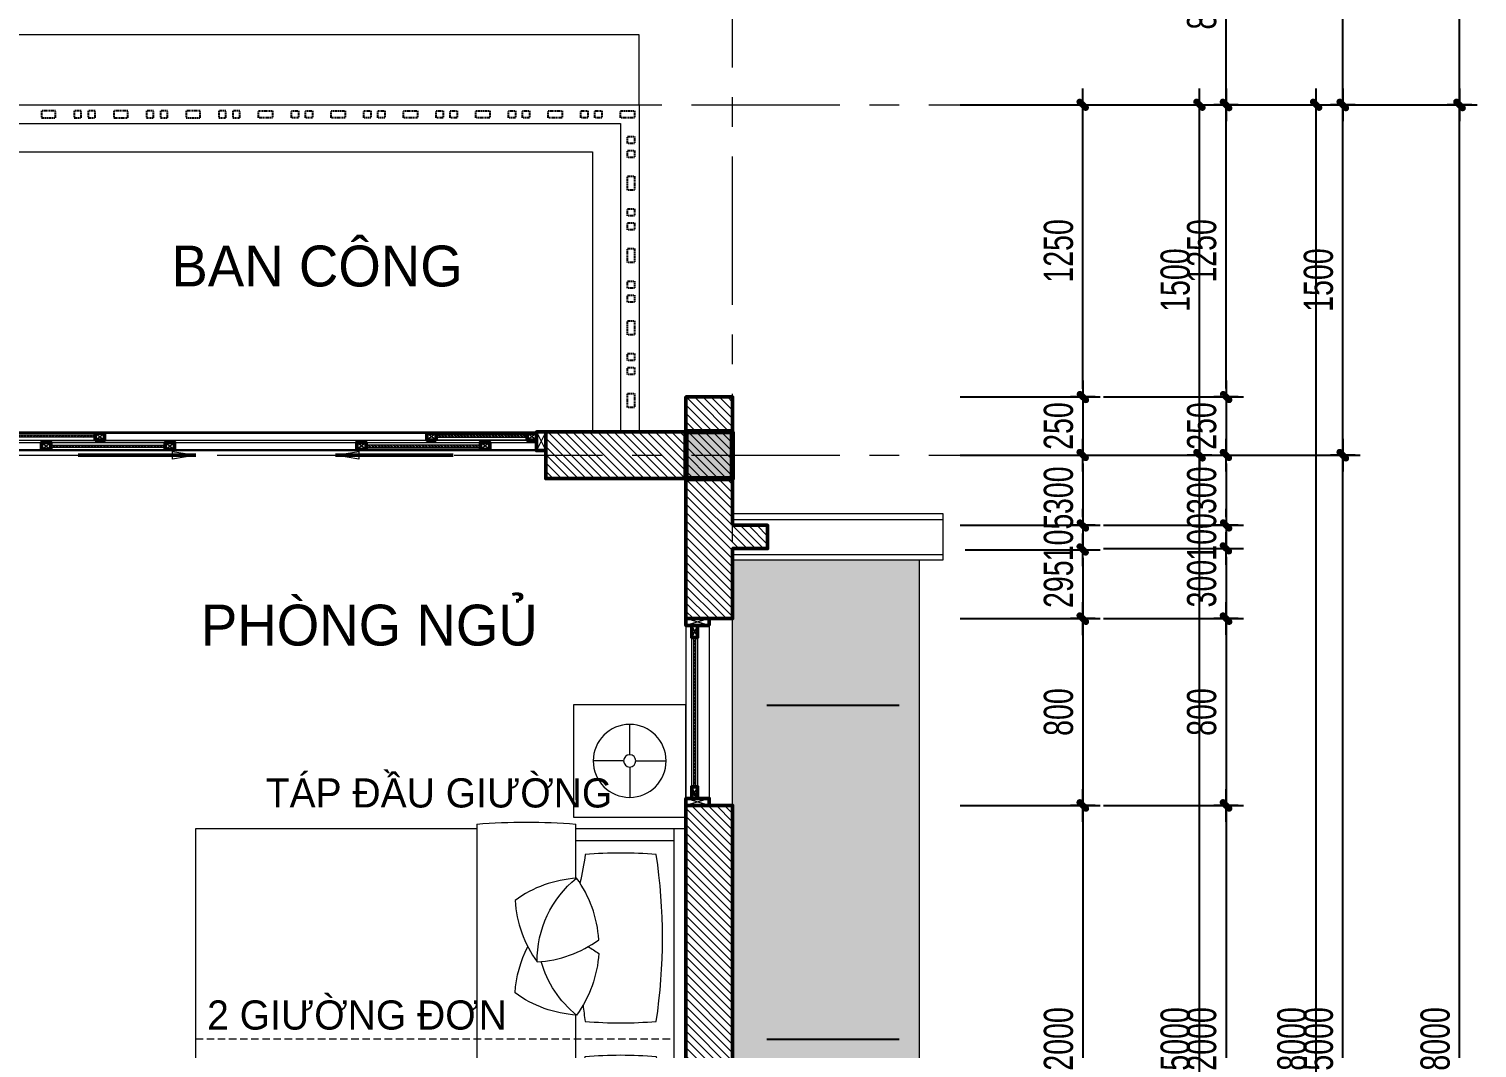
# Model space of a CAD drawing. Header units: inches. Extents: x 88947 to 296847, y 35049 to 161062.
# Drawn here: x 195134 to 201336, y 67668 to 72032 of the extents above; entities that cross this region are included whole.
import ezdxf
from ezdxf.enums import TextEntityAlignment as Align

# ---------------------------------------------------------------- set-up
doc = ezdxf.new("R2010")
doc.units = ezdxf.units.IN
doc.header["$MEASUREMENT"] = 0
doc.header["$PDMODE"] = 1
for name, pattern in [('ACAD_ISO03W100', [30, 12, -18]), ('CENTER', [50.8, 31.75, -6.35, 6.35, -6.35]), ('DASHED2', [9.525, 6.35, -3.175]), ('HIDDEN', [0.375, 0.25, -0.125])]:
    doc.linetypes.add(name, pattern=pattern)
for name, color, linetype, lineweight in [('A-Dims', 145, 'Continuous', 25), ('A-Text', 30, 'Continuous', 9), ('CUA', 42, 'Continuous', 20), ('DIM', 7, 'Continuous', 25), ('HACTH', 8, 'Continuous', 5), ('HATCH', 8, 'Continuous', 5), ('KHUNG 1', 6, 'Continuous', 70), ('mb$0$CUA', 42, 'Continuous', 20), ('mb$0$HATCH', 69, 'Continuous', 15), ('mb$0$net cat', 51, 'Continuous', 50), ('mb$0$net manh', 251, 'Continuous', 5), ('netthay', 254, 'Continuous', 25), ('THAY', 3, 'Continuous', 18), ('TRUC', 252, 'ACAD_ISO03W100', 13), ('TUONG', 4, 'Continuous', 50), ('vdung', 56, 'Continuous', 9)]:
    doc.layers.add(name, color=color, linetype=linetype, lineweight=lineweight)
doc.layers.add('text', color=2, linetype='Continuous')
doc.styles.add('FRANKO', font='VFRANKO.TTF')
doc.styles.add('VNI-HELVE-CONDENSE', font='VNARIAL.TTF', dxfattribs={"width": 0.7})
doc.dimstyles.new('TAS-100', dxfattribs={"dimscale": 50, "dimtxt": 2.5, "dimasz": 0.7, "dimexe": 1.5, "dimexo": 1.5, "dimgap": 0.8, "dimtad": 1, "dimdec": 0, "dimzin": 3, "dimdsep": 46, "dimtxsty": 'VNI-HELVE-CONDENSE', "dimblk": 'TICK', "dimcen": 2.5, "dimclrt": 71, "dimazin": 2, "dimtfac": 0.75, "dimtdec": 0, "dimtix": 1, "dimtmove": 2, "dimatfit": 2, "dimldrblk": 'TICK123', "dimfxl": 1.5, "dimtolj": 1, "dimtzin": 0, "dimarcsym": 0})
doc.dimstyles.new('TL 100', dxfattribs={"dimscale": 100, "dimtxt": 1.25, "dimasz": 0.5, "dimexe": 1, "dimexo": 1, "dimgap": 0.5, "dimtad": 1, "dimdec": 0, "dimzin": 3, "dimdsep": 46, "dimtxsty": 'VNI-HELVE-CONDENSE', "dimblk": 'DOT', "dimcen": 2, "dimclrt": 7, "dimazin": 2, "dimtfac": 0.75, "dimtdec": 0, "dimtix": 1, "dimtmove": 2, "dimatfit": 2, "dimfxl": 1.5, "dimtolj": 1, "dimtzin": 0, "dimarcsym": 0})
doc.dimstyles.new('TL100', dxfattribs={"dimscale": 0, "dimtxt": 250, "dimasz": 200, "dimexe": 100, "dimexo": 100, "dimgap": 100, "dimtad": 1, "dimdec": 0, "dimzin": 0, "dimdsep": 46, "dimtxsty": 'VNI-HELVE-CONDENSE', "dimblk": 'ARCHTICK', "dimcen": -6, "dimdle": 10, "dimclrd": 253, "dimclre": 256, "dimclrt": 256, "dimadec": 0, "dimazin": 0, "dimtfac": 0.005, "dimtdec": 0, "dimtix": 1, "dimtmove": 2, "dimatfit": 3, "dimldrblk": 'CLOSEDBLANK', "dimfxl": 1, "dimtolj": 1, "dimtzin": 0, "dimlwd": -1, "dimarcsym": 0})

# ---------------------------------------------------------------- blocks, each defined once
blk = doc.blocks.new('TICK')
at = {"layer": 'A-Dims', "color": 1}
for p, q in [((-2, 0), (2, 0)), ((0, 1.5), (0, -1.5))]:
    blk.add_line(p, q, dxfattribs=at)
at = {"layer": 'A-Dims', "color": 1, "const_width": 0.788}
blk.add_lwpolyline([(-0.33, -0.35), (0.38, 0.38)], dxfattribs=at)
at = {"layer": 'A-Dims', "color": 1, "const_width": 0.394}
for points in [[(0.24, 0.52, -0.414214), (0.52, 0.52, -1)], [(0.52, 0.52, -0.414214), (0.52, 0.24, -1)], [(-0.47, -0.21, 0.414214), (-0.47, -0.49, 1)], [(-0.47, -0.49, 0.414214), (-0.19, -0.49, 1)]]:
    blk.add_lwpolyline(points, format="xyb", dxfattribs=at)
blk = doc.blocks.new('*D355')
at = {"layer": 'Defpoints', "color": 0}
for p in [(199047.7, 70206.8), (200147.7, 70206.8), (199047.7, 65206.8)]:
    blk.add_point(p, dxfattribs=at)
at = {"layer": 'DIM', "color": 0, "lineweight": -2}
for p, q in [((199122.7, 70206.8), (200222.7, 70206.8)), ((200147.7, 65241.8), (200147.7, 70171.8)), ((199122.7, 65206.8), (200222.7, 65206.8))]:
    blk.add_line(p, q, dxfattribs=at)
at = {"layer": 'DIM', "color": 0, "lineweight": -2, "xscale": 35, "yscale": 35, "zscale": 35}
for p, rotation in [((200147.7, 70206.8), 90), ((200147.7, 65206.8), 270)]:
    blk.add_blockref('TICK', p, dxfattribs=dict(at, rotation=rotation))
at = {"layer": 'DIM', "color": 71, "insert": (200044, 67706.8), "char_height": 125, "attachment_point": 5, "rotation": 90, "style": 'VNI-HELVE-CONDENSE'}
blk.add_mtext('\\A1;5000', dxfattribs=at)
blk = doc.blocks.new('TICK123')
at = {"layer": 'A-Dims', "color": 1}
blk.add_lwpolyline([(0.05, 0, 0, 0.84, 0), (-2.11, 0, 8.4, 8.4, 0)], format="xyseb", dxfattribs=at)
blk = doc.blocks.new('*D356')
at = {"layer": 'Defpoints', "color": 0}
for p in [(199047.7, 71706.8), (200147.7, 71706.8), (199047.7, 70206.8)]:
    blk.add_point(p, dxfattribs=at)
at = {"layer": 'DIM', "color": 0, "lineweight": -2}
for p, q in [((199122.7, 71706.8), (200222.7, 71706.8)), ((200147.7, 70241.8), (200147.7, 71671.8)), ((199122.7, 70206.8), (200222.7, 70206.8))]:
    blk.add_line(p, q, dxfattribs=at)
at = {"layer": 'DIM', "color": 0, "lineweight": -2, "xscale": 35, "yscale": 35, "zscale": 35}
for p, rotation in [((200147.7, 71706.8), 90), ((200147.7, 70206.8), 270)]:
    blk.add_blockref('TICK', p, dxfattribs=dict(at, rotation=rotation))
at = {"layer": 'DIM', "color": 71, "insert": (200044, 70956.8), "char_height": 125, "attachment_point": 5, "rotation": 90, "style": 'VNI-HELVE-CONDENSE'}
blk.add_mtext('\\A1;1500', dxfattribs=at)
blk = doc.blocks.new('*D357')
at = {"layer": 'Defpoints', "color": 0}
for p in [(199047.7, 71706.8), (200647.7, 71706.8), (199047.7, 63706.8)]:
    blk.add_point(p, dxfattribs=at)
at = {"layer": 'DIM', "color": 0, "lineweight": -2}
for p, q in [((199122.7, 71706.8), (200722.7, 71706.8)), ((200647.7, 63741.8), (200647.7, 71671.8)), ((199122.7, 63706.8), (200722.7, 63706.8))]:
    blk.add_line(p, q, dxfattribs=at)
at = {"layer": 'DIM', "color": 0, "lineweight": -2, "xscale": 35, "yscale": 35, "zscale": 35}
for p, rotation in [((200647.7, 71706.8), 90), ((200647.7, 63706.8), 270)]:
    blk.add_blockref('TICK', p, dxfattribs=dict(at, rotation=rotation))
at = {"layer": 'DIM', "color": 71, "insert": (200544, 67706.8), "char_height": 125, "attachment_point": 5, "rotation": 90, "style": 'VNI-HELVE-CONDENSE'}
blk.add_mtext('\\A1;8000', dxfattribs=at)
blk = doc.blocks.new('*D358')
at = {"layer": 'Defpoints', "color": 0}
for p in [(199047.7, 71706.8), (199647.7, 71706.8), (199047.7, 70456.8)]:
    blk.add_point(p, dxfattribs=at)
at = {"layer": 'DIM', "color": 0, "lineweight": -2}
for p, q in [((199122.7, 71706.8), (199722.7, 71706.8)), ((199647.7, 70491.8), (199647.7, 71671.8)), ((199122.7, 70456.8), (199722.7, 70456.8))]:
    blk.add_line(p, q, dxfattribs=at)
at = {"layer": 'DIM', "color": 0, "lineweight": -2, "xscale": 35, "yscale": 35, "zscale": 35}
for p, rotation in [((199647.7, 71706.8), 90), ((199647.7, 70456.8), 270)]:
    blk.add_blockref('TICK', p, dxfattribs=dict(at, rotation=rotation))
at = {"layer": 'DIM', "color": 71, "insert": (199544, 71081.8), "char_height": 125, "attachment_point": 5, "rotation": 90, "style": 'VNI-HELVE-CONDENSE'}
blk.add_mtext('\\A1;1250', dxfattribs=at)
blk = doc.blocks.new('*D359')
at = {"layer": 'Defpoints', "color": 0}
for p in [(199047.7, 70456.8), (199047.7, 70206.8), (199647.7, 70206.8)]:
    blk.add_point(p, dxfattribs=at)
at = {"layer": 'DIM', "color": 0, "lineweight": -2}
for p, q in [((199647.7, 70491.8), (199647.7, 70526.8)), ((199122.7, 70456.8), (199722.7, 70456.8)), ((199647.7, 70456.8), (199647.7, 70206.8)), ((199122.7, 70206.8), (199722.7, 70206.8)), ((199647.7, 70171.8), (199647.7, 70136.8))]:
    blk.add_line(p, q, dxfattribs=at)
at = {"layer": 'DIM', "color": 0, "lineweight": -2, "xscale": 35, "yscale": 35, "zscale": 35}
for p, rotation in [((199647.7, 70456.8), 270), ((199647.7, 70206.8), 90)]:
    blk.add_blockref('TICK', p, dxfattribs=dict(at, rotation=rotation))
at = {"layer": 'DIM', "color": 71, "insert": (199544, 70331.8), "char_height": 125, "attachment_point": 5, "rotation": 90, "style": 'VNI-HELVE-CONDENSE'}
blk.add_mtext('\\A1;250', dxfattribs=at)
blk = doc.blocks.new('*D360')
at = {"layer": 'Defpoints', "color": 0}
for p in [(199047.7, 70206.8), (199047.7, 69906.8), (199647.7, 69906.8)]:
    blk.add_point(p, dxfattribs=at)
at = {"layer": 'DIM', "color": 0, "lineweight": -2}
for p, q in [((199122.7, 70206.8), (199722.7, 70206.8)), ((199647.7, 70171.8), (199647.7, 69941.8)), ((199122.7, 69906.8), (199722.7, 69906.8))]:
    blk.add_line(p, q, dxfattribs=at)
at = {"layer": 'DIM', "color": 0, "lineweight": -2, "xscale": 35, "yscale": 35, "zscale": 35}
for p, rotation in [((199647.7, 70206.8), 90), ((199647.7, 69906.8), 270)]:
    blk.add_blockref('TICK', p, dxfattribs=dict(at, rotation=rotation))
at = {"layer": 'DIM', "color": 71, "insert": (199543.9, 70056.8), "char_height": 125, "attachment_point": 5, "rotation": 90, "style": 'VNI-HELVE-CONDENSE'}
blk.add_mtext('\\A1;300', dxfattribs=at)
blk = doc.blocks.new('*D361')
at = {"layer": 'Defpoints', "color": 0}
for p in [(199047.7, 69906.8), (199068.9, 69802.1), (199647.7, 69802.1)]:
    blk.add_point(p, dxfattribs=at)
at = {"layer": 'DIM', "color": 0, "lineweight": -2}
for p, q in [((199647.7, 69941.8), (199647.7, 69976.8)), ((199122.7, 69906.8), (199722.7, 69906.8)), ((199647.7, 69906.8), (199647.7, 69802.1)), ((199143.9, 69802.1), (199722.7, 69802.1)), ((199647.7, 69767.1), (199647.7, 69732.1))]:
    blk.add_line(p, q, dxfattribs=at)
at = {"layer": 'DIM', "color": 0, "lineweight": -2, "xscale": 35, "yscale": 35, "zscale": 35}
for p, rotation in [((199647.7, 69906.8), 270), ((199647.7, 69802.1), 90)]:
    blk.add_blockref('TICK', p, dxfattribs=dict(at, rotation=rotation))
at = {"layer": 'DIM', "color": 71, "insert": (199544, 69854.5), "char_height": 125, "attachment_point": 5, "rotation": 90, "style": 'VNI-HELVE-CONDENSE'}
blk.add_mtext('\\A1;105', dxfattribs=at)
blk = doc.blocks.new('*D362')
at = {"layer": 'Defpoints', "color": 0}
for p in [(199068.9, 69802.1), (199047.7, 69506.8), (199647.7, 69506.8)]:
    blk.add_point(p, dxfattribs=at)
at = {"layer": 'DIM', "color": 0, "lineweight": -2}
for p, q in [((199143.9, 69802.1), (199722.7, 69802.1)), ((199647.7, 69767.1), (199647.7, 69541.8)), ((199122.7, 69506.8), (199722.7, 69506.8))]:
    blk.add_line(p, q, dxfattribs=at)
at = {"layer": 'DIM', "color": 0, "lineweight": -2, "xscale": 35, "yscale": 35, "zscale": 35}
for p, rotation in [((199647.7, 69802.1), 90), ((199647.7, 69506.8), 270)]:
    blk.add_blockref('TICK', p, dxfattribs=dict(at, rotation=rotation))
at = {"layer": 'DIM', "color": 71, "insert": (199544, 69654.5), "char_height": 125, "attachment_point": 5, "rotation": 90, "style": 'VNI-HELVE-CONDENSE'}
blk.add_mtext('\\A1;295', dxfattribs=at)
blk = doc.blocks.new('*D363')
at = {"layer": 'Defpoints', "color": 0}
for p in [(199047.7, 69506.8), (199047.7, 68706.8), (199647.7, 68706.8)]:
    blk.add_point(p, dxfattribs=at)
at = {"layer": 'DIM', "color": 0, "lineweight": -2}
for p, q in [((199122.7, 69506.8), (199722.7, 69506.8)), ((199647.7, 69471.8), (199647.7, 68741.8)), ((199122.7, 68706.8), (199722.7, 68706.8))]:
    blk.add_line(p, q, dxfattribs=at)
at = {"layer": 'DIM', "color": 0, "lineweight": -2, "xscale": 35, "yscale": 35, "zscale": 35}
for p, rotation in [((199647.7, 69506.8), 90), ((199647.7, 68706.8), 270)]:
    blk.add_blockref('TICK', p, dxfattribs=dict(at, rotation=rotation))
at = {"layer": 'DIM', "color": 71, "insert": (199544, 69106.8), "char_height": 125, "attachment_point": 5, "rotation": 90, "style": 'VNI-HELVE-CONDENSE'}
blk.add_mtext('\\A1;800', dxfattribs=at)
blk = doc.blocks.new('*D364')
at = {"layer": 'Defpoints', "color": 0}
for p in [(199047.7, 68706.8), (199047.7, 66706.8), (199647.7, 66706.8)]:
    blk.add_point(p, dxfattribs=at)
at = {"layer": 'DIM', "color": 0, "lineweight": -2}
for p, q in [((199122.7, 68706.8), (199722.7, 68706.8)), ((199647.7, 68671.8), (199647.7, 66741.8)), ((199122.7, 66706.8), (199722.7, 66706.8))]:
    blk.add_line(p, q, dxfattribs=at)
at = {"layer": 'DIM', "color": 0, "lineweight": -2, "xscale": 35, "yscale": 35, "zscale": 35}
for p, rotation in [((199647.7, 68706.8), 90), ((199647.7, 66706.8), 270)]:
    blk.add_blockref('TICK', p, dxfattribs=dict(at, rotation=rotation))
at = {"layer": 'DIM', "color": 71, "insert": (199544, 67706.8), "char_height": 125, "attachment_point": 5, "rotation": 90, "style": 'VNI-HELVE-CONDENSE'}
blk.add_mtext('\\A1;2000', dxfattribs=at)
blk = doc.blocks.new('_Dot')
at = {"layer": 'netthay', "color": 0, "lineweight": -2}
blk.add_line((-0.5, 0), (-1, 0), dxfattribs=at)
at = {"layer": 'netthay', "color": 0, "const_width": 0.5}
blk.add_lwpolyline([(-0.25, 0, 1), (0.25, 0, 1)], format="xyb", close=True, dxfattribs=at)
blk = doc.blocks.new('_ArchTick')
at = {"color": 0, "linetype": 'ByBlock', "const_width": 0.15}
blk.add_lwpolyline([(-0.5, -0.5), (0.5, 0.5)], dxfattribs=at)
blk = doc.blocks.new('A$C1B5E3228')
at = {"layer": 'mb$0$HATCH'}
h = blk.add_hatch(dxfattribs=at)
h.set_pattern_fill('ANSI32', color=256, angle=-90, style=0)
h.set_pattern_definition([(135, (-32.5, -670), (-6.73519, -6.73519), []), (135, (-32.5, -665.51), (-6.73519, -6.73519), [])])
h.paths.add_polyline_path([(-42.5, -720), (-42.5, -80), (-32.5, -80), (-32.5, -720)])
at = {"layer": 'CUA'}
for points in [[(-100, 0), (-100, -800)], [(0, 0), (0, -800)], [(0, 0), (0, -800)]]:
    blk.add_lwpolyline(points, dxfattribs=at)
at = {"layer": 'HATCH', "linetype": 'DASHED2', "ltscale": 2}
blk.add_lwpolyline([(-32.3, -752.3), (-50, -770)], dxfattribs=at)
at = {"layer": 'mb$0$CUA'}
for points in [[(-25, -30), (-50, -30), (-50, -720), (-25, -720)], [(-42.5, -720), (-42.5, -80), (-32.5, -80), (-32.5, -720)]]:
    blk.add_lwpolyline(points, close=True, dxfattribs=at)
at = {"layer": 'mb$0$net cat'}
for points in [[(-100, -30), (0, -30), (0, 0), (-100, 0)], [(-25, -30), (-50, -30), (-50, -80), (-25, -80)], [(-25, -770), (-50, -770), (-50, -720), (-25, -720)], [(-100, -800), (0, -800), (0, -770), (-100, -770)]]:
    blk.add_lwpolyline(points, close=True, dxfattribs=at)
at = {"layer": 'mb$0$net manh'}
for points in [[(-100, -30), (0, 0)], [(-100, 0), (0, -30)], [(-50, -30), (-25, -80)], [(-25, -30), (-50, -80)], [(-50, -770), (-25, -720)], [(-25, -770), (-50, -720)], [(-100, -800), (0, -770)], [(-100, -770), (0, -800)]]:
    blk.add_lwpolyline(points, dxfattribs=at)
blk = doc.blocks.new('MMMMMM')
at = {"ltscale": 5}
for p, q in [((-1420, 2546.3), (-1420, 2064.8)), ((-938.6, 2546.3), (-1420, 2546.3)), ((-938.6, 2064.8), (-938.6, 2546.3)), ((961.4, 2064.8), (961.4, 2546.3)), ((961.4, 2546.3), (1442.9, 2546.3)), ((1442.9, 2546.3), (1442.9, 2064.8)), ((-1179.3, 2331.6), (-1179.3, 2461.7)), ((1202.1, 2331.6), (1202.1, 2461.7)), ((-1205.4, 2305.5), (-1335.5, 2305.5)), ((-1153.2, 2305.5), (-1023.1, 2305.5)), ((1176, 2305.5), (1045.9, 2305.5)), ((1228.2, 2305.5), (1358.3, 2305.5)), ((-1179.3, 2279.4), (-1179.3, 2149.3)), ((1202.1, 2279.4), (1202.1, 2149.3)), ((-1420, 2064.8), (-938.6, 2064.8)), ((1442.9, 2064.8), (961.4, 2064.8))]:
    blk.add_line(p, q, dxfattribs=at)
for p, q in [((-888.6, 2074.8), (-888.6, 2546.3)), ((-888.6, 2546.3), (911.4, 2546.3)), ((911.4, 2546.3), (911.4, 2074.8)), ((-888.6, 2496.3), (911.4, 2496.3)), ((-838.6, 2074.8), (-838.6, 2496.3)), ((861.4, 2074.8), (861.4, 2496.3)), ((-888.6, 446.3), (-888.6, 1650.4)), ((911.4, 1650.4), (911.4, 446.3)), ((911.4, 446.3), (-888.6, 446.3))]:
    blk.add_line(p, q)
at = {"linetype": 'DASHED2', "ltscale": 5}
blk.add_lwpolyline([(11.4, 446.3), (11.4, 2496.3)], dxfattribs=at)
for points in [[(-63.6, 2114.8, 0.041427), (-63.6, 2419.4, 0.073603), (-778.5, 2419.4, 0.041427), (-778.5, 2114.8, 0.073603)], [(604.8, 1814.6, -0.142857), (341.3, 1909.5, -0.142857), (436.2, 2173, -0.142857), (699.7, 2078.1, -0.142857)]]:
    blk.add_lwpolyline(points, format="xyb", close=True)
for points in [[(155.8, 2105.5, -0.007164), (86.5, 2114.8, -0.041427), (86.5, 2419.4, -0.073603), (801.4, 2419.4, -0.041427), (801.4, 2114.8, 0.022866), (678.6, 2092.6, -0.004984)], [(406.7, 2127.5, 0.027122), (377.3, 2173, 0.142857), (113.8, 2078.1, 0.142857), (208.7, 1814.6, 0.103805), (406.7, 1869.2, 0.103805)]]:
    blk.add_lwpolyline(points, format="xyb")
for points in [[(-910.3, 2074.8), (114, 2074.8)], [(699.5, 2074.8), (931.7, 2074.8)], [(931.7, 1650.4), (-910.3, 1650.4)]]:
    blk.add_lwpolyline(points)
at = {"ltscale": 5}
for centre, radius in [((-1179.3, 2305.5), 156.2), ((1202.1, 2305.5), 156.2), ((-1179.3, 2305.5), 26.1), ((1202.1, 2305.5), 26.1)]:
    blk.add_circle(centre, radius, dxfattribs=at)
for centre, radius, start, end in [((1815.8, 1862.6), 2734.4, 175.54819, 184.45181), ((464.1, 2357.6), 448.1, 218.59084, 254.27888), ((349.4, 2357.6), 448.1, 268.96603, 321.40916), ((-1794.4, 1862.6), 2734.4, 355.54819, 4.45181)]:
    blk.add_arc(centre, radius, start, end)
blk = doc.blocks.new('*D3116')
at = {"layer": 'Defpoints', "color": 0}
for p in [(13450, -24452.1), (14550, -24452.1), (13450, -29452.1)]:
    blk.add_point(p, dxfattribs=at)
at = {"layer": 'DIM', "color": 0, "lineweight": -2}
for p, q in [((13525, -24452.1), (14625, -24452.1)), ((14550, -29417.1), (14550, -24487.1)), ((13525, -29452.1), (14625, -29452.1))]:
    blk.add_line(p, q, dxfattribs=at)
at = {"layer": 'DIM', "color": 0, "lineweight": -2, "xscale": 35, "yscale": 35, "zscale": 35}
for p, rotation in [((14550, -24452.1), 90), ((14550, -29452.1), 270)]:
    blk.add_blockref('TICK', p, dxfattribs=dict(at, rotation=rotation))
at = {"layer": 'DIM', "color": 71, "insert": (14446.2, -26952.1), "char_height": 125, "attachment_point": 5, "rotation": 90, "style": 'VNI-HELVE-CONDENSE'}
blk.add_mtext('\\A1;5000', dxfattribs=at)
blk = doc.blocks.new('*D3117')
at = {"layer": 'Defpoints', "color": 0}
for p in [(13450, -22952.1), (14550, -22952.1), (13450, -24452.1)]:
    blk.add_point(p, dxfattribs=at)
at = {"layer": 'DIM', "color": 0, "lineweight": -2}
for p, q in [((13525, -22952.1), (14625, -22952.1)), ((14550, -24417.1), (14550, -22987.1)), ((13525, -24452.1), (14625, -24452.1))]:
    blk.add_line(p, q, dxfattribs=at)
at = {"layer": 'DIM', "color": 0, "lineweight": -2, "xscale": 35, "yscale": 35, "zscale": 35}
for p, rotation in [((14550, -22952.1), 90), ((14550, -24452.1), 270)]:
    blk.add_blockref('TICK', p, dxfattribs=dict(at, rotation=rotation))
at = {"layer": 'DIM', "color": 71, "insert": (14446.2, -23702.1), "char_height": 125, "attachment_point": 5, "rotation": 90, "style": 'VNI-HELVE-CONDENSE'}
blk.add_mtext('\\A1;1500', dxfattribs=at)
blk = doc.blocks.new('*D3118')
at = {"layer": 'Defpoints', "color": 0}
for p in [(13450, -22952.1), (15050, -22952.1), (13450, -30952.1)]:
    blk.add_point(p, dxfattribs=at)
at = {"layer": 'DIM', "color": 0, "lineweight": -2}
for p, q in [((13525, -22952.1), (15125, -22952.1)), ((15050, -30917.1), (15050, -22987.1)), ((13525, -30952.1), (15125, -30952.1))]:
    blk.add_line(p, q, dxfattribs=at)
at = {"layer": 'DIM', "color": 0, "lineweight": -2, "xscale": 35, "yscale": 35, "zscale": 35}
for p, rotation in [((15050, -22952.1), 90), ((15050, -30952.1), 270)]:
    blk.add_blockref('TICK', p, dxfattribs=dict(at, rotation=rotation))
at = {"layer": 'DIM', "color": 71, "insert": (14946.2, -26952.1), "char_height": 125, "attachment_point": 5, "rotation": 90, "style": 'VNI-HELVE-CONDENSE'}
blk.add_mtext('\\A1;8000', dxfattribs=at)
blk = doc.blocks.new('*D3119')
at = {"layer": 'Defpoints', "color": 0}
for p in [(13450, -22952.1), (14050, -22952.1), (13450, -24202.1)]:
    blk.add_point(p, dxfattribs=at)
at = {"layer": 'DIM', "color": 0, "lineweight": -2}
for p, q in [((13525, -22952.1), (14125, -22952.1)), ((14050, -24167.1), (14050, -22987.1)), ((13525, -24202.1), (14125, -24202.1))]:
    blk.add_line(p, q, dxfattribs=at)
at = {"layer": 'DIM', "color": 0, "lineweight": -2, "xscale": 35, "yscale": 35, "zscale": 35}
for p, rotation in [((14050, -22952.1), 90), ((14050, -24202.1), 270)]:
    blk.add_blockref('TICK', p, dxfattribs=dict(at, rotation=rotation))
at = {"layer": 'DIM', "color": 71, "insert": (13946.2, -23577.1), "char_height": 125, "attachment_point": 5, "rotation": 90, "style": 'VNI-HELVE-CONDENSE'}
blk.add_mtext('\\A1;1250', dxfattribs=at)
blk = doc.blocks.new('*D3120')
at = {"layer": 'Defpoints', "color": 0}
for p in [(13450, -24202.1), (13450, -24452.1), (14050, -24452.1)]:
    blk.add_point(p, dxfattribs=at)
at = {"layer": 'DIM', "color": 0, "lineweight": -2}
for p, q in [((14050, -24167.1), (14050, -24132.1)), ((13525, -24202.1), (14125, -24202.1)), ((14050, -24202.1), (14050, -24452.1)), ((13525, -24452.1), (14125, -24452.1)), ((14050, -24487.1), (14050, -24522.1))]:
    blk.add_line(p, q, dxfattribs=at)
at = {"layer": 'DIM', "color": 0, "lineweight": -2, "xscale": 35, "yscale": 35, "zscale": 35}
for p, rotation in [((14050, -24202.1), 270), ((14050, -24452.1), 90)]:
    blk.add_blockref('TICK', p, dxfattribs=dict(at, rotation=rotation))
at = {"layer": 'DIM', "color": 71, "insert": (13946.2, -24327.1), "char_height": 125, "attachment_point": 5, "rotation": 90, "style": 'VNI-HELVE-CONDENSE'}
blk.add_mtext('\\A1;250', dxfattribs=at)
blk = doc.blocks.new('*D3121')
at = {"layer": 'Defpoints', "color": 0}
for p in [(13450, -24452.1), (13450, -24752.1), (14050, -24752.1)]:
    blk.add_point(p, dxfattribs=at)
at = {"layer": 'DIM', "color": 0, "lineweight": -2}
for p, q in [((13525, -24452.1), (14125, -24452.1)), ((14050, -24487.1), (14050, -24717.1)), ((13525, -24752.1), (14125, -24752.1))]:
    blk.add_line(p, q, dxfattribs=at)
at = {"layer": 'DIM', "color": 0, "lineweight": -2, "xscale": 35, "yscale": 35, "zscale": 35}
for p, rotation in [((14050, -24452.1), 90), ((14050, -24752.1), 270)]:
    blk.add_blockref('TICK', p, dxfattribs=dict(at, rotation=rotation))
at = {"layer": 'DIM', "color": 71, "insert": (13946.1, -24602.1), "char_height": 125, "attachment_point": 5, "rotation": 90, "style": 'VNI-HELVE-CONDENSE'}
blk.add_mtext('\\A1;300', dxfattribs=at)
blk = doc.blocks.new('*D3122')
at = {"layer": 'Defpoints', "color": 0}
for p in [(13450, -24752.1), (13450, -24852.1), (14050, -24852.1)]:
    blk.add_point(p, dxfattribs=at)
at = {"layer": 'DIM', "color": 0, "lineweight": -2}
for p, q in [((14050, -24717.1), (14050, -24682.1)), ((13525, -24752.1), (14125, -24752.1)), ((14050, -24752.1), (14050, -24852.1)), ((13525, -24852.1), (14125, -24852.1)), ((14050, -24887.1), (14050, -24922.1))]:
    blk.add_line(p, q, dxfattribs=at)
at = {"layer": 'DIM', "color": 0, "lineweight": -2, "xscale": 35, "yscale": 35, "zscale": 35}
for p, rotation in [((14050, -24752.1), 270), ((14050, -24852.1), 90)]:
    blk.add_blockref('TICK', p, dxfattribs=dict(at, rotation=rotation))
at = {"layer": 'DIM', "color": 71, "insert": (13946.2, -24802.1), "char_height": 125, "attachment_point": 5, "rotation": 90, "style": 'VNI-HELVE-CONDENSE'}
blk.add_mtext('\\A1;100', dxfattribs=at)
blk = doc.blocks.new('*D3123')
at = {"layer": 'Defpoints', "color": 0}
for p in [(13450, -24852.1), (13450, -25152.1), (14050, -25152.1)]:
    blk.add_point(p, dxfattribs=at)
at = {"layer": 'DIM', "color": 0, "lineweight": -2}
for p, q in [((13525, -24852.1), (14125, -24852.1)), ((14050, -24887.1), (14050, -25117.1)), ((13525, -25152.1), (14125, -25152.1))]:
    blk.add_line(p, q, dxfattribs=at)
at = {"layer": 'DIM', "color": 0, "lineweight": -2, "xscale": 35, "yscale": 35, "zscale": 35}
for p, rotation in [((14050, -24852.1), 90), ((14050, -25152.1), 270)]:
    blk.add_blockref('TICK', p, dxfattribs=dict(at, rotation=rotation))
at = {"layer": 'DIM', "color": 71, "insert": (13946.1, -25002.1), "char_height": 125, "attachment_point": 5, "rotation": 90, "style": 'VNI-HELVE-CONDENSE'}
blk.add_mtext('\\A1;300', dxfattribs=at)
blk = doc.blocks.new('*D3124')
at = {"layer": 'Defpoints', "color": 0}
for p in [(13450, -25152.1), (13450, -25952.1), (14050, -25952.1)]:
    blk.add_point(p, dxfattribs=at)
at = {"layer": 'DIM', "color": 0, "lineweight": -2}
for p, q in [((13525, -25152.1), (14125, -25152.1)), ((14050, -25187.1), (14050, -25917.1)), ((13525, -25952.1), (14125, -25952.1))]:
    blk.add_line(p, q, dxfattribs=at)
at = {"layer": 'DIM', "color": 0, "lineweight": -2, "xscale": 35, "yscale": 35, "zscale": 35}
for p, rotation in [((14050, -25152.1), 90), ((14050, -25952.1), 270)]:
    blk.add_blockref('TICK', p, dxfattribs=dict(at, rotation=rotation))
at = {"layer": 'DIM', "color": 71, "insert": (13946.2, -25552.1), "char_height": 125, "attachment_point": 5, "rotation": 90, "style": 'VNI-HELVE-CONDENSE'}
blk.add_mtext('\\A1;800', dxfattribs=at)
blk = doc.blocks.new('*D3125')
at = {"layer": 'Defpoints', "color": 0}
for p in [(13450, -25952.1), (13450, -27952.1), (14050, -27952.1)]:
    blk.add_point(p, dxfattribs=at)
at = {"layer": 'DIM', "color": 0, "lineweight": -2}
for p, q in [((13525, -25952.1), (14125, -25952.1)), ((14050, -25987.1), (14050, -27917.1)), ((13525, -27952.1), (14125, -27952.1))]:
    blk.add_line(p, q, dxfattribs=at)
at = {"layer": 'DIM', "color": 0, "lineweight": -2, "xscale": 35, "yscale": 35, "zscale": 35}
for p, rotation in [((14050, -25952.1), 90), ((14050, -27952.1), 270)]:
    blk.add_blockref('TICK', p, dxfattribs=dict(at, rotation=rotation))
at = {"layer": 'DIM', "color": 71, "insert": (13946.2, -26952.1), "char_height": 125, "attachment_point": 5, "rotation": 90, "style": 'VNI-HELVE-CONDENSE'}
blk.add_mtext('\\A1;2000', dxfattribs=at)
blk = doc.blocks.new('*D3201')
at = {"layer": 'Defpoints', "color": 0}
for p in [(13450, -22102.1), (14050, -22102.1), (13450, -22952.1)]:
    blk.add_point(p, dxfattribs=at)
at = {"layer": 'DIM', "color": 0, "lineweight": -2}
for p, q in [((13525, -22102.1), (14125, -22102.1)), ((14050, -22917.1), (14050, -22137.1)), ((13525, -22952.1), (14125, -22952.1))]:
    blk.add_line(p, q, dxfattribs=at)
at = {"layer": 'DIM', "color": 0, "lineweight": -2, "xscale": 35, "yscale": 35, "zscale": 35}
for p, rotation in [((14050, -22102.1), 90), ((14050, -22952.1), 270)]:
    blk.add_blockref('TICK', p, dxfattribs=dict(at, rotation=rotation))
at = {"layer": 'DIM', "color": 71, "insert": (13946.2, -22527.1), "char_height": 125, "attachment_point": 5, "rotation": 90, "style": 'VNI-HELVE-CONDENSE'}
blk.add_mtext('\\A1;850', dxfattribs=at)
blk = doc.blocks.new('*D3202')
at = {"layer": 'Defpoints', "color": 0}
for p in [(13450, -21002.1), (14550, -21002.1), (13450, -22952.1)]:
    blk.add_point(p, dxfattribs=at)
at = {"layer": 'DIM', "color": 0, "lineweight": -2}
for p, q in [((13525, -21002.1), (14625, -21002.1)), ((14550, -22917.1), (14550, -21037.1)), ((13525, -22952.1), (14625, -22952.1))]:
    blk.add_line(p, q, dxfattribs=at)
at = {"layer": 'DIM', "color": 0, "lineweight": -2, "xscale": 35, "yscale": 35, "zscale": 35}
for p, rotation in [((14550, -21002.1), 90), ((14550, -22952.1), 270)]:
    blk.add_blockref('TICK', p, dxfattribs=dict(at, rotation=rotation))
at = {"layer": 'DIM', "color": 71, "insert": (14446.2, -21977.1), "char_height": 125, "attachment_point": 5, "rotation": 90, "style": 'VNI-HELVE-CONDENSE'}
blk.add_mtext('\\A1;1950', dxfattribs=at)
blk = doc.blocks.new('*D3204')
at = {"layer": 'Defpoints', "color": 0}
for p in [(13950, -21002.1), (15050, -21002.1), (13950, -22952.1)]:
    blk.add_point(p, dxfattribs=at)
at = {"layer": 'DIM', "color": 0, "lineweight": -2}
for p, q in [((14025, -21002.1), (15125, -21002.1)), ((15050, -22917.1), (15050, -21037.1)), ((14025, -22952.1), (15125, -22952.1))]:
    blk.add_line(p, q, dxfattribs=at)
at = {"layer": 'DIM', "color": 0, "lineweight": -2, "xscale": 35, "yscale": 35, "zscale": 35}
for p, rotation in [((15050, -21002.1), 90), ((15050, -22952.1), 270)]:
    blk.add_blockref('TICK', p, dxfattribs=dict(at, rotation=rotation))
at = {"layer": 'DIM', "color": 71, "insert": (14946.2, -21977.1), "char_height": 125, "attachment_point": 5, "rotation": 90, "style": 'VNI-HELVE-CONDENSE'}
blk.add_mtext('\\A1;1950', dxfattribs=at)
blk = doc.blocks.new('A$C4CAE2080')
at = {"layer": 'mb$0$HATCH'}
h = blk.add_hatch(dxfattribs=at)
h.set_pattern_fill('ANSI32', color=256, angle=-180, style=0)
h.set_pattern_definition([(45, (-2810, -22.5), (-6.7352, 6.7352), []), (45, (-2805.51, -22.5), (-6.7352, 6.7352), [])])
h.paths.add_polyline_path([(-2720, -12.5), (-2330, -12.5), (-2330, -22.5), (-2720, -22.5)])
h = blk.add_hatch(dxfattribs=at)
h.set_pattern_fill('ANSI32', color=256, angle=-180, style=0)
h.set_pattern_definition([(45, (-2510, -67.5), (-6.7352, 6.7352), []), (45, (-2505.51, -67.5), (-6.7352, 6.7352), [])])
h.paths.add_polyline_path([(-2520, -57.5), (-2030, -57.5), (-2030, -67.5), (-2520, -67.5)])
h = blk.add_hatch(dxfattribs=at)
h.set_pattern_fill('ANSI32', color=256, angle=-180, style=0)
h.set_pattern_definition([(135, (-690, -67.5), (6.7352, 6.7352), []), (135, (-694.49, -67.5), (6.7352, 6.7352), [])])
h.paths.add_polyline_path([(-680, -57.5), (-1170, -57.5), (-1170, -67.5), (-680, -67.5)])
h = blk.add_hatch(dxfattribs=at)
h.set_pattern_fill('ANSI32', color=256, angle=-180, style=0)
h.set_pattern_definition([(135, (-390, -22.5), (6.7352, 6.7352), []), (135, (-394.49, -22.5), (6.7352, 6.7352), [])])
h.paths.add_polyline_path([(-480, -12.5), (-870, -12.5), (-870, -22.5), (-480, -22.5)])
at = {"layer": 'mb$0$CUA'}
for points in [[(-400, 0), (-2800, 0)], [(-440, -5), (-2760, -5)], [(-440, -35), (-2760, -35)], [(-440, -45), (-2760, -45)], [(-400, -80), (-2800, -80)], [(-440, -75), (-2760, -75)]]:
    blk.add_lwpolyline(points, dxfattribs=at)
for points in [[(-2290, -35), (-2290, -5), (-2720, -5), (-2720, -35)], [(-2720, -12.5), (-2330, -12.5), (-2330, -22.5), (-2720, -22.5)], [(-1990, -75), (-1990, -45), (-2520, -45), (-2520, -75)], [(-2520, -57.5), (-2030, -57.5), (-2030, -67.5), (-2520, -67.5)], [(-1210, -75), (-1210, -45), (-680, -45), (-680, -75)], [(-680, -57.5), (-1170, -57.5), (-1170, -67.5), (-680, -67.5)], [(-910, -35), (-910, -5), (-480, -5), (-480, -35)], [(-480, -12.5), (-870, -12.5), (-870, -22.5), (-480, -22.5)]]:
    blk.add_lwpolyline(points, close=True, dxfattribs=at)
at = {"layer": 'mb$0$net cat'}
for points in [[(-2800, 0), (-2800, -80), (-2760, -80), (-2760, 0)], [(-400, 0), (-400, -80), (-440, -80), (-440, 0)], [(-2760, -35), (-2760, -5), (-2720, -5), (-2720, -35)], [(-2560, -75), (-2560, -45), (-2520, -45), (-2520, -75)], [(-2330, -35), (-2330, -5), (-2290, -5), (-2290, -35)], [(-2030, -75), (-2030, -45), (-1990, -45), (-1990, -75)], [(-1170, -75), (-1170, -45), (-1210, -45), (-1210, -75)], [(-870, -35), (-870, -5), (-910, -5), (-910, -35)], [(-640, -75), (-640, -45), (-680, -45), (-680, -75)], [(-440, -35), (-440, -5), (-480, -5), (-480, -35)]]:
    blk.add_lwpolyline(points, close=True, dxfattribs=at)
at = {"layer": 'mb$0$net manh'}
for points in [[(-2800, 0), (-2760, -80)], [(-2760, 0), (-2800, -80)], [(-400, 0), (-440, -80)], [(-440, 0), (-400, -80)], [(-2760, -5), (-2720, -35)], [(-2760, -35), (-2720, -5)], [(-2560, -45), (-2520, -75)], [(-2560, -75), (-2520, -45)], [(-2330, -5), (-2290, -35)], [(-2330, -35), (-2290, -5)], [(-2030, -45), (-1990, -75)], [(-2030, -75), (-1990, -45)], [(-1170, -45), (-1210, -75)], [(-1170, -75), (-1210, -45)], [(-870, -5), (-910, -35)], [(-870, -35), (-910, -5)], [(-640, -45), (-680, -75)], [(-640, -75), (-680, -45)], [(-440, -5), (-480, -35)], [(-440, -35), (-480, -5)]]:
    blk.add_lwpolyline(points, dxfattribs=at)
at = {"layer": 'TUONG'}
for points in [[(-1899.3, -100), (-2403.7, -100)], [(-1300.7, -100), (-796.3, -100)]]:
    blk.add_leader(points, dimstyle='TL100', override={"dimscale": 1, "dimasz": 100, "dimtad": 0}, dxfattribs=at)
blk = doc.blocks.new('A$C4B9C0102')
at = {"layer": 'DIM'}
for base, p1, p2, picture, middle in [((14550, -21002.1), (13450, -22952.1), (13450, -21002.1), '*D3202', (14446.2, -21977.1)), ((15050, -21002.1), (13950, -22952.1), (13950, -21002.1), '*D3204', (14946.2, -21977.1)), ((14050, -22102.1), (13450, -22952.1), (13450, -22102.1), '*D3201', (13946.2, -22527.1)), ((14550, -22952.1), (13450, -24452.1), (13450, -22952.1), '*D3117', (14446.2, -23702.1)), ((15050, -22952.1), (13450, -30952.1), (13450, -22952.1), '*D3118', (14946.2, -26952.1)), ((14050, -22952.1), (13450, -24202.1), (13450, -22952.1), '*D3119', (13946.2, -23577.1)), ((14050, -24452.1), (13450, -24202.1), (13450, -24452.1), '*D3120', (13946.2, -24327.1)), ((14550, -24452.1), (13450, -29452.1), (13450, -24452.1), '*D3116', (14446.2, -26952.1)), ((14050, -24752.1), (13450, -24452.1), (13450, -24752.1), '*D3121', (13946.1, -24602.1)), ((14050, -24852.1), (13450, -24752.1), (13450, -24852.1), '*D3122', (13946.2, -24802.1)), ((14050, -25152.1), (13450, -24852.1), (13450, -25152.1), '*D3123', (13946.1, -25002.1)), ((14050, -25952.1), (13450, -25152.1), (13450, -25952.1), '*D3124', (13946.2, -25552.1)), ((14050, -27952.1), (13450, -25952.1), (13450, -27952.1), '*D3125', (13946.2, -26952.1))]:
    dim = blk.add_linear_dim(base=base, p1=p1, p2=p2, angle=90, dimstyle='TAS-100', dxfattribs=at)
    dim.commit()
    dim.dimension.update_dxf_attribs({"geometry": picture, "text_midpoint": middle})

msp = doc.modelspace()

# ---------------------------------------------------------------- hatches: boundary and pattern name
at = {"layer": 'HACTH'}
h = msp.add_hatch(dxfattribs=at)
h.set_pattern_fill('TILE_02', color=256, scale=100, angle=90, style=0, pattern_type=2)
h.set_pattern_definition([(90, (111957.75, 48618.47), (-100, 200), [25, -175]), (90, (111945.25, 48618.47), (-100, 200), [25, -75]), (90, (111932.75, 48718.47), (-100, 200), [25, -175]), (90, (111995.25, 48568.47), (-100, 200), [12.5, -100, 12.5, -75]), (135, (111970.25, 48580.97), (-100.00003, 6e-15), [17.6777, -265.165]), (135, (111932.75, 48568.47), (-100.00003, 6e-15), [12.63, -270.2127]), (135, (111920.25, 48568.47), (-100.00003, 6e-15), [15.15, -267.6927]), (225, (111920.25, 48693.47), (-100.00003, 6e-15), [15.15, -267.6927]), (225, (111932.75, 48693.47), (-100.00003, 6e-15), [12.63, -270.2127]), (225, (111970.25, 48680.97), (-100.00003, 6e-15), [17.6777, -265.165]), (116.56505, (111970.25, 48593.47), (-100, 4.5e-05), [27.9509, -195.6559]), (116.56505, (111957.75, 48593.47), (-100, 4.5e-05), [27.9509, -195.6559]), (116.56505, (111945.25, 48543.47), (-100, 4.5e-05), [27.9509, -195.6559]), (116.56505, (111932.75, 48543.47), (-100, 4.5e-05), [27.9509, -195.6559]), (153.43495, (111995.25, 48568.47), (-100, -4.5e-05), [27.9509, -419.2627]), (153.43495, (111995.25, 48580.97), (-100, -4.5e-05), [27.9509, -419.2627]), (206.56505, (111995.25, 48680.97), (-100, 4.5e-05), [27.9509, -419.2627]), (206.56505, (111995.25, 48693.47), (-100, 4.5e-05), [27.9509, -419.2627]), (243.43495, (111970.25, 48668.47), (-100, -4.5e-05), [27.9509, -195.6559]), (243.43495, (111957.75, 48668.47), (-100, -4.5e-05), [27.9509, -195.6559]), (243.43495, (111945.25, 48718.47), (-100, -4.5e-05), [27.9509, -195.6559]), (243.43495, (111932.75, 48718.47), (-100, -4.5e-05), [27.9509, -195.6559]), (172.874984, (111995.249, 48568.469), (-100.0000155, -2.54e-05), [100.7782, -1511.6733]), (187.125016, (111995.249, 48693.469), (-100.0000155, 2.54e-05), [100.7782, -1511.6733])])
h.paths.add_polyline_path([(198947.7, 69756.8), (198147.7, 69756.8), (198147.7, 65656.8), (198947.7, 65656.8)])
at = {"layer": 'HATCH'}
h = msp.add_hatch(dxfattribs=at)
h.set_pattern_fill('ANSI31', color=256, scale=200, style=0)
h.set_pattern_definition([(135, (198297.74, 69506.807), (17.67767, 17.67767), [])])
h.paths.add_polyline_path([(198147.7, 69906.8), (198147.7, 70456.8), (197947.7, 70456.8), (197947.7, 70306.8), (197347.7, 70306.8), (197347.7, 70106.8), (197947.7, 70106.8), (197947.7, 69506.8), (198147.7, 69506.8), (198147.7, 69806.8), (198297.7, 69806.8), (198297.7, 69906.8)])
h = msp.add_hatch(dxfattribs=at)
h.set_pattern_fill('ANSI31', color=256, scale=200, style=0)
h.set_pattern_definition([(135, (198147.74, 68106.807), (17.67767, 17.67767), [])])
h.paths.add_polyline_path([(198147.7, 66956.8), (198147.7, 66706.8), (197947.7, 66706.8), (197947.7, 68706.8), (198147.7, 68706.8), (198147.7, 67156.8)])

# ---------------------------------------------------------------- linework, layer by layer
at = {"layer": 'KHUNG 1'}
msp.add_lwpolyline([(198147.7, 70306.8), (197947.7, 70306.8), (197947.7, 70106.8), (198147.7, 70106.8)], close=True, dxfattribs=at)
msp.add_solid([(198147.7, 70106.8), (197947.7, 70106.8), (198147.7, 70306.8), (197947.7, 70306.8)], dxfattribs=at)
at = {"layer": 'netthay', "linetype": 'HIDDEN', "ltscale": 20}
for points in [[(195187.7, 71651.8), (195247.7, 71651.8), (195247.7, 71681.8), (195187.7, 71681.8)], [(195327.7, 71651.8), (195357.7, 71651.8), (195357.7, 71681.8), (195327.7, 71681.8)], [(195387.7, 71651.8), (195417.7, 71651.8), (195417.7, 71681.8), (195387.7, 71681.8)], [(195497.7, 71651.8), (195557.7, 71651.8), (195557.7, 71681.8), (195497.7, 71681.8)], [(195637.7, 71651.8), (195667.7, 71651.8), (195667.7, 71681.8), (195637.7, 71681.8)], [(195697.7, 71651.8), (195727.7, 71651.8), (195727.7, 71681.8), (195697.7, 71681.8)], [(195807.7, 71651.8), (195867.7, 71651.8), (195867.7, 71681.8), (195807.7, 71681.8)], [(195947.7, 71651.8), (195977.7, 71651.8), (195977.7, 71681.8), (195947.7, 71681.8)], [(196007.7, 71651.8), (196037.7, 71651.8), (196037.7, 71681.8), (196007.7, 71681.8)], [(196177.7, 71651.8), (196117.7, 71651.8), (196117.7, 71681.8), (196177.7, 71681.8)], [(196287.7, 71651.8), (196257.7, 71651.8), (196257.7, 71681.8), (196287.7, 71681.8)], [(196347.7, 71651.8), (196317.7, 71651.8), (196317.7, 71681.8), (196347.7, 71681.8)], [(196487.7, 71651.8), (196427.7, 71651.8), (196427.7, 71681.8), (196487.7, 71681.8)], [(196597.7, 71651.8), (196567.7, 71651.8), (196567.7, 71681.8), (196597.7, 71681.8)], [(196657.7, 71651.8), (196627.7, 71651.8), (196627.7, 71681.8), (196657.7, 71681.8)], [(196797.7, 71651.8), (196737.7, 71651.8), (196737.7, 71681.8), (196797.7, 71681.8)], [(196907.7, 71651.8), (196877.7, 71651.8), (196877.7, 71681.8), (196907.7, 71681.8)], [(196967.7, 71651.8), (196937.7, 71651.8), (196937.7, 71681.8), (196967.7, 71681.8)], [(197107.7, 71651.8), (197047.7, 71651.8), (197047.7, 71681.8), (197107.7, 71681.8)], [(197217.7, 71651.8), (197187.7, 71651.8), (197187.7, 71681.8), (197217.7, 71681.8)], [(197277.7, 71651.8), (197247.7, 71651.8), (197247.7, 71681.8), (197277.7, 71681.8)], [(197417.7, 71651.8), (197357.7, 71651.8), (197357.7, 71681.8), (197417.7, 71681.8)], [(197527.7, 71651.8), (197497.7, 71651.8), (197497.7, 71681.8), (197527.7, 71681.8)], [(197587.7, 71651.8), (197557.7, 71651.8), (197557.7, 71681.8), (197587.7, 71681.8)], [(197727.7, 71651.8), (197667.7, 71651.8), (197667.7, 71681.8), (197727.7, 71681.8)], [(197727.7, 71571.8), (197727.7, 71541.8), (197697.7, 71541.8), (197697.7, 71571.8)], [(197727.7, 71511.8), (197727.7, 71481.8), (197697.7, 71481.8), (197697.7, 71511.8)], [(197727.7, 71401.8), (197727.7, 71341.8), (197697.7, 71341.8), (197697.7, 71401.8)], [(197727.7, 71261.8), (197727.7, 71231.8), (197697.7, 71231.8), (197697.7, 71261.8)], [(197727.7, 71201.8), (197727.7, 71171.8), (197697.7, 71171.8), (197697.7, 71201.8)], [(197727.7, 71091.8), (197727.7, 71031.8), (197697.7, 71031.8), (197697.7, 71091.8)], [(197727.7, 70951.8), (197727.7, 70921.8), (197697.7, 70921.8), (197697.7, 70951.8)], [(197727.7, 70891.8), (197727.7, 70861.8), (197697.7, 70861.8), (197697.7, 70891.8)], [(197727.7, 70781.8), (197727.7, 70721.8), (197697.7, 70721.8), (197697.7, 70781.8)], [(197727.7, 70641.8), (197727.7, 70611.8), (197697.7, 70611.8), (197697.7, 70641.8)], [(197727.7, 70581.8), (197727.7, 70551.8), (197697.7, 70551.8), (197697.7, 70581.8)], [(197727.7, 70471.8), (197727.7, 70411.8), (197697.7, 70411.8), (197697.7, 70471.8)]]:
    msp.add_lwpolyline(points, close=True, dxfattribs=at)
at = {"layer": 'THAY'}
for points in [[(197747.7, 71706.8), (197747.7, 72006.8), (194547.7, 72006.8), (194547.7, 71706.8)], [(194547.7, 70306.8), (194547.7, 71706.8), (197747.7, 71706.8), (197747.7, 70306.8)], [(194627.7, 70306.8), (194627.7, 71626.8), (197667.7, 71626.8), (197667.7, 70306.8)], [(194747.7, 70306.8), (194747.7, 71506.8), (197547.7, 71506.8), (197547.7, 70306.8)], [(198147.7, 69956.8), (199047.7, 69956.8), (199047.7, 69756.8), (198147.7, 69756.8)], [(198147.7, 69931.8), (199047.7, 69931.8)], [(198147.7, 69781.8), (199047.7, 69781.8)], [(198947.7, 65656.8), (198947.7, 69756.8)]]:
    msp.add_lwpolyline(points, dxfattribs=at)
msp.add_lwpolyline([(197947.7, 68706.8), (198147.7, 68706.8), (198147.7, 69506.8), (197947.7, 69506.8)], close=True, dxfattribs=at)
at = {"layer": 'TRUC', "linetype": 'CENTER', "ltscale": 20}
for points in [[(198147.7, 61706.8), (198147.7, 74206.8)], [(183747.7, 71706.8), (200147.7, 71706.8)], [(183747.7, 70206.8), (200147.7, 70206.8)]]:
    msp.add_lwpolyline(points, dxfattribs=at)
at = {"layer": 'TUONG'}
for points in [[(198147.7, 69906.8), (198147.7, 70456.8), (197947.7, 70456.8), (197947.7, 70306.8), (197347.7, 70306.8), (197347.7, 70106.8), (197947.7, 70106.8), (197947.7, 69506.8), (198147.7, 69506.8), (198147.7, 69806.8), (198297.7, 69806.8), (198297.7, 69906.8), (198147.7, 69906.8)], [(198147.7, 66956.8), (198147.7, 66706.8), (197947.7, 66706.8), (197947.7, 68706.8), (198147.7, 68706.8), (198147.7, 67156.8), (198147.7, 67156.8), (198147.7, 66956.8), (198147.7, 66956.8)]]:
    msp.add_lwpolyline(points, dxfattribs=at)

# ---------------------------------------------------------------- block references
at = {"layer": 'DIM'}
msp.add_blockref('A$C4B9C0102', (186211.3, 94659), dxfattribs=at)
at = {"layer": 'HACTH', "xscale": -1}
for name, p in [('A$C4CAE2080', (194547.7, 70306.8)), ('A$C1B5E3228', (197947.7, 69506.8))]:
    msp.add_blockref(name, p, dxfattribs=at)
at = {"layer": 'vdung', "linetype": 'ByBlock', "xscale": -1, "rotation": 270}
msp.add_blockref('MMMMMM', (195401.5, 67695.4), dxfattribs=at)

# ---------------------------------------------------------------- texts
at = {"layer": 'A-Text', "style": 'FRANKO'}
for s, p in [('TAÙP ÑAÀU GIÖÔØNG', (196148.1, 68760.6)), ('2 GIÖÔØNG ÑÔN', (195897.1, 67809.3))]:
    msp.add_text(s, height=125, rotation=360, dxfattribs=at).set_placement(p, align=Align.MIDDLE_LEFT)
at = {"layer": 'text', "style": 'FRANKO'}
for s, p in [('BAN COÂNG', (195743.8, 70929.6)), ('PHOØNG NGUÛ', (195870.1, 69391.7))]:
    msp.add_text(s, height=175, dxfattribs=at).set_placement(p)

# ---------------------------------------------------------------- dimensions: what is measured, and where the dimension line sits
at = {"layer": 'DIM'}
for base, p1, p2, picture, middle in [((200147.7, 71706.8), (199047.7, 70206.8), (199047.7, 71706.8), '*D356', (200044, 70956.8)), ((200647.7, 71706.8), (199047.7, 63706.8), (199047.7, 71706.8), '*D357', (200544, 67706.8)), ((199647.7, 71706.8), (199047.7, 70456.8), (199047.7, 71706.8), '*D358', (199544, 71081.8)), ((199647.7, 70206.8), (199047.7, 70456.8), (199047.7, 70206.8), '*D359', (199544, 70331.8)), ((200147.7, 70206.8), (199047.7, 65206.8), (199047.7, 70206.8), '*D355', (200044, 67706.8)), ((199647.7, 69906.8), (199047.7, 70206.8), (199047.7, 69906.8), '*D360', (199543.9, 70056.8)), ((199647.7, 69802.1), (199047.7, 69906.8), (199068.9, 69802.1), '*D361', (199544, 69854.5)), ((199647.7, 69506.8), (199068.9, 69802.1), (199047.7, 69506.8), '*D362', (199544, 69654.5)), ((199647.7, 68706.8), (199047.7, 69506.8), (199047.7, 68706.8), '*D363', (199544, 69106.8)), ((199647.7, 66706.8), (199047.7, 68706.8), (199047.7, 66706.8), '*D364', (199544, 67706.8))]:
    dim = msp.add_linear_dim(base=base, p1=p1, p2=p2, angle=90, dimstyle='TAS-100', dxfattribs=at)
    dim.commit()
    dim.dimension.update_dxf_attribs({"geometry": picture, "text_midpoint": middle})

# ---------------------------------------------------------------- leaders
at = {"layer": 'THAY'}
for points in [[(198861.4, 69135.2), (198295, 69135.2)], [(198861.4, 67704.4), (198295, 67704.4)]]:
    msp.add_leader(points, dimstyle='TL 100', override={"dimasz": 1.5, "dimgap": 0.5, "dimtad": 0}, dxfattribs=at)

doc.saveas('drawing.dxf')
